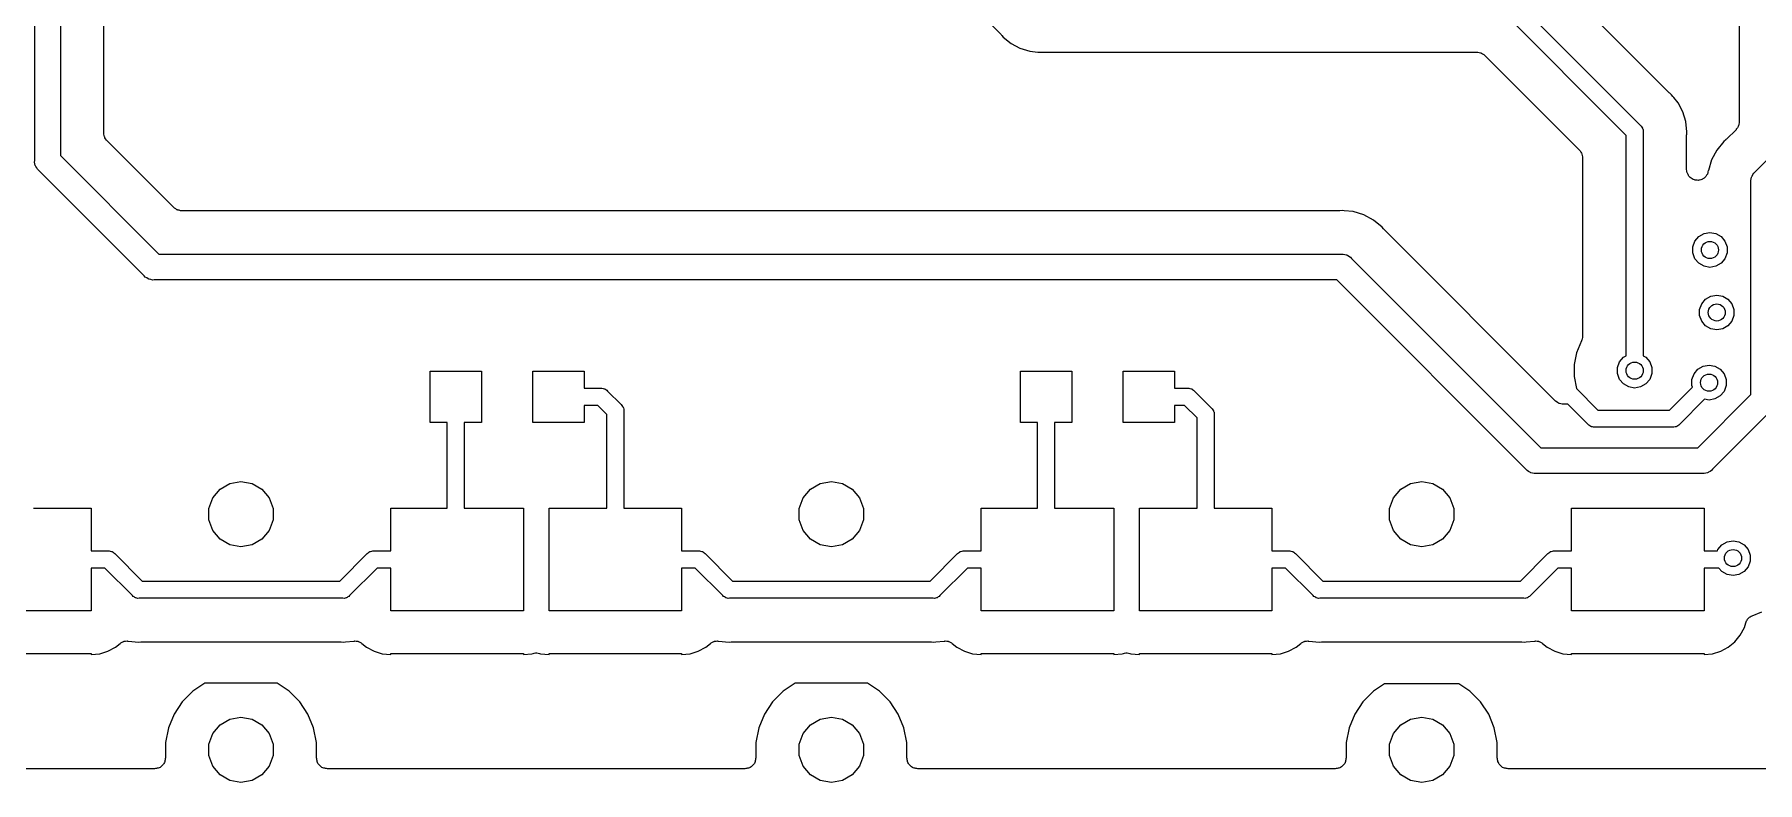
# Model space of a CAD drawing. Extents: x 552.7 to 632.3, y 410.9 to 459.8.
# Drawn here: x 580.66 to 600.8, y 410.86 to 419.6 of the extents above; entities that cross this region are included whole.
import ezdxf

# ---------------------------------------------------------------- set-up
doc = ezdxf.new("R2010")
doc.units = 0
doc.header["$MEASUREMENT"] = 0
doc.layers.add('BLACK', color=7, linetype='CONTINUOUS')

msp = doc.modelspace()

# ---------------------------------------------------------------- linework, layer by layer
at = {"layer": 'BLACK', "linetype": 'CONTINUOUS'}
for p, q in [((580.66, 418.127), (580.66, 424.613)), ((580.96, 424.558), (580.96, 418.182)), ((581.468, 418.445), (581.468, 424.295)), ((599.764, 418.915), (598.275, 420.404)), ((597.894, 420.068), (599.428, 418.534)), ((591.662, 419.889), (591.955, 419.596)), ((599.26, 418.419), (597.779, 419.9)), ((600.582, 419.73), (600.582, 418.575)), ((591.955, 419.596), (591.958, 419.59)), ((591.958, 419.59), (591.963, 419.586)), ((591.963, 419.586), (591.978, 419.568)), ((591.978, 419.568), (592.071, 419.492)), ((592.071, 419.492), (592.176, 419.436)), ((592.176, 419.436), (592.291, 419.401)), ((592.291, 419.401), (592.386, 419.391)), ((592.386, 419.391), (592.386, 419.391)), ((592.386, 419.391), (592.386, 419.391)), ((592.386, 419.391), (592.41, 419.389)), ((592.41, 419.389), (592.434, 419.391)), ((592.434, 419.391), (592.44, 419.391)), ((592.44, 419.391), (592.446, 419.392)), ((592.446, 419.392), (597.516, 419.392)), ((597.516, 419.392), (597.521, 419.391)), ((597.521, 419.391), (597.527, 419.392)), ((597.527, 419.392), (597.543, 419.387)), ((597.543, 419.387), (597.559, 419.384)), ((597.559, 419.384), (597.564, 419.382)), ((597.564, 419.382), (597.569, 419.38)), ((597.569, 419.38), (597.583, 419.371)), ((597.583, 419.371), (597.597, 419.362)), ((597.597, 419.362), (597.601, 419.358)), ((597.601, 419.358), (597.605, 419.355)), ((597.605, 419.355), (598.715, 418.245)), ((599.77, 418.912), (599.764, 418.915)), ((599.774, 418.907), (599.77, 418.912)), ((599.792, 418.892), (599.774, 418.907)), ((599.807, 418.874), (599.792, 418.892)), ((599.818, 418.86), (599.807, 418.874)), ((599.807, 418.874), (599.807, 418.874)), ((599.807, 418.874), (599.807, 418.874)), ((599.868, 418.799), (599.818, 418.86)), ((599.924, 418.694), (599.868, 418.799)), ((599.428, 418.534), (599.438, 418.525)), ((599.438, 418.525), (599.444, 418.514)), ((599.444, 418.514), (599.452, 418.503)), ((599.452, 418.503), (599.453, 418.499)), ((599.453, 418.499), (599.455, 418.495)), ((599.959, 418.581), (599.924, 418.694)), ((599.959, 418.579), (599.959, 418.581)), ((599.959, 418.581), (599.959, 418.581)), ((599.971, 418.46), (599.959, 418.579)), ((600.561, 418.508), (600.552, 418.494)), ((600.57, 418.521), (600.561, 418.508)), ((600.572, 418.527), (600.57, 418.521)), ((600.574, 418.532), (600.572, 418.527)), ((600.577, 418.548), (600.574, 418.532)), ((600.582, 418.564), (600.577, 418.548)), ((600.582, 418.575), (600.581, 418.57)), ((600.581, 418.57), (600.582, 418.564)), ((581.469, 418.44), (581.468, 418.445)), ((581.468, 418.434), (581.469, 418.44)), ((581.473, 418.418), (581.468, 418.434)), ((581.476, 418.402), (581.473, 418.418)), ((581.478, 418.397), (581.476, 418.402)), ((581.48, 418.391), (581.478, 418.397)), ((581.489, 418.378), (581.48, 418.391)), ((581.498, 418.364), (581.489, 418.378)), ((581.502, 418.36), (581.498, 418.364)), ((581.505, 418.355), (581.502, 418.36)), ((582.285, 417.575), (581.505, 418.355)), ((599.26, 415.843), (599.26, 418.419)), ((599.455, 418.495), (599.458, 418.482)), ((599.458, 418.482), (599.461, 418.469)), ((599.461, 418.469), (599.46, 418.456)), ((599.46, 418.456), (599.46, 415.843)), ((599.968, 418.424), (599.969, 418.43)), ((599.968, 418.02), (599.968, 418.424)), ((599.969, 418.436), (599.971, 418.46)), ((599.969, 418.43), (599.969, 418.436)), ((600.402, 418.348), (600.32, 418.247)), ((600.423, 418.364), (600.402, 418.348)), ((600.427, 418.369), (600.423, 418.364)), ((600.432, 418.373), (600.427, 418.369)), ((600.545, 418.485), (600.432, 418.373)), ((600.548, 418.49), (600.545, 418.485)), ((600.552, 418.494), (600.548, 418.49)), ((600.769, 417.991), (601.09, 418.312)), ((580.658, 418.107), (580.66, 418.127)), ((580.663, 418.088), (580.658, 418.107)), ((580.96, 418.182), (582.112, 417.03)), ((598.715, 418.245), (598.718, 418.241)), ((598.718, 418.241), (598.722, 418.237)), ((598.722, 418.237), (598.731, 418.223)), ((598.731, 418.223), (598.74, 418.209)), ((598.74, 418.209), (598.742, 418.204)), ((598.742, 418.204), (598.744, 418.199)), ((598.744, 418.199), (598.747, 418.183)), ((598.747, 418.183), (598.752, 418.167)), ((598.752, 418.167), (598.751, 418.161)), ((598.751, 418.161), (598.752, 418.156)), ((598.752, 418.156), (598.752, 416.073)), ((600.259, 418.133), (600.222, 418.009)), ((600.32, 418.247), (600.259, 418.133)), ((580.667, 418.068), (580.663, 418.088)), ((580.67, 418.062), (580.667, 418.068)), ((580.672, 418.056), (580.67, 418.062)), ((580.683, 418.039), (580.672, 418.056)), ((580.693, 418.022), (580.683, 418.039)), ((580.709, 418.009), (580.693, 418.022)), ((581.939, 416.779), (580.709, 418.009)), ((599.971, 418.004), (599.968, 418.02)), ((599.972, 417.989), (599.971, 418.004)), ((599.975, 417.983), (599.972, 417.989)), ((599.976, 417.977), (599.975, 417.983)), ((599.984, 417.963), (599.976, 417.977)), ((599.99, 417.948), (599.984, 417.963)), ((599.995, 417.944), (599.99, 417.948)), ((599.998, 417.938), (599.995, 417.944)), ((600.01, 417.928), (599.998, 417.938)), ((600.021, 417.917), (600.01, 417.928)), ((600.027, 417.914), (600.021, 417.917)), ((600.031, 417.91), (600.027, 417.914)), ((600.046, 417.905), (600.031, 417.91)), ((600.061, 417.898), (600.046, 417.905)), ((600.067, 417.897), (600.061, 417.898)), ((600.073, 417.895), (600.067, 417.897)), ((600.089, 417.895), (600.073, 417.895)), ((600.105, 417.893), (600.089, 417.895)), ((600.111, 417.895), (600.105, 417.893)), ((600.117, 417.895), (600.111, 417.895)), ((600.132, 417.9), (600.117, 417.895)), ((600.147, 417.904), (600.132, 417.9)), ((600.153, 417.908), (600.147, 417.904)), ((600.159, 417.91), (600.153, 417.908)), ((600.171, 417.92), (600.159, 417.91)), ((600.184, 417.929), (600.171, 417.92)), ((600.187, 417.934), (600.184, 417.929)), ((600.192, 417.938), (600.187, 417.934)), ((600.2, 417.952), (600.192, 417.938)), ((600.21, 417.965), (600.2, 417.952)), ((600.211, 417.971), (600.21, 417.965)), ((600.214, 417.977), (600.211, 417.971)), ((600.217, 417.992), (600.214, 417.977)), ((600.221, 418.008), (600.217, 417.992)), ((600.222, 418.009), (600.221, 418.008)), ((600.718, 417.893), (600.723, 417.912)), ((600.723, 417.912), (600.727, 417.932)), ((600.727, 417.932), (600.73, 417.938)), ((600.73, 417.938), (600.732, 417.944)), ((600.732, 417.944), (600.743, 417.961)), ((600.743, 417.961), (600.753, 417.978)), ((600.753, 417.978), (600.769, 417.991)), ((600.72, 417.873), (600.718, 417.893)), ((600.72, 415.392), (600.72, 417.873)), ((582.29, 417.572), (582.285, 417.575)), ((582.294, 417.568), (582.29, 417.572)), ((582.308, 417.559), (582.294, 417.568)), ((582.321, 417.55), (582.308, 417.559)), ((582.327, 417.548), (582.321, 417.55)), ((582.332, 417.546), (582.327, 417.548)), ((582.348, 417.543), (582.332, 417.546)), ((582.364, 417.538), (582.348, 417.543)), ((582.37, 417.539), (582.364, 417.538)), ((582.375, 417.538), (582.37, 417.539)), ((595.901, 417.538), (582.375, 417.538)), ((595.908, 417.539), (595.901, 417.538)), ((595.914, 417.539), (595.908, 417.539)), ((595.94, 417.541), (595.914, 417.539)), ((595.966, 417.539), (595.94, 417.541)), ((596.069, 417.528), (595.966, 417.539)), ((595.966, 417.539), (595.966, 417.539)), ((596.193, 417.491), (596.069, 417.528)), ((596.307, 417.43), (596.193, 417.491)), ((596.408, 417.348), (596.307, 417.43)), ((596.424, 417.327), (596.408, 417.348)), ((596.429, 417.323), (596.424, 417.327)), ((596.433, 417.318), (596.429, 417.323)), ((598.435, 415.315), (596.433, 417.318)), ((600.04, 417.115), (600.064, 417.182)), ((600.04, 417.045), (600.04, 417.115)), ((600.064, 417.182), (600.109, 417.236)), ((600.109, 417.236), (600.171, 417.271)), ((600.171, 417.271), (600.24, 417.283)), ((600.24, 417.283), (600.309, 417.271)), ((600.309, 417.271), (600.371, 417.236)), ((600.371, 417.236), (600.416, 417.182)), ((600.416, 417.182), (600.44, 417.115)), ((600.44, 417.115), (600.44, 417.045)), ((582.112, 417.03), (595.933, 417.03)), ((595.933, 417.03), (595.953, 417.032)), ((595.953, 417.032), (595.972, 417.027)), ((595.972, 417.027), (595.992, 417.023)), ((595.992, 417.023), (595.998, 417.02)), ((595.998, 417.02), (596.004, 417.018)), ((596.004, 417.018), (596.021, 417.007)), ((596.021, 417.007), (596.038, 416.997)), ((596.038, 416.997), (596.051, 416.981)), ((596.051, 416.981), (598.262, 414.77)), ((600.064, 416.978), (600.04, 417.045)), ((600.109, 416.924), (600.064, 416.978)), ((600.171, 416.889), (600.109, 416.924)), ((600.24, 416.877), (600.171, 416.889)), ((600.309, 416.889), (600.24, 416.877)), ((600.371, 416.924), (600.309, 416.889)), ((600.416, 416.978), (600.371, 416.924)), ((600.44, 417.045), (600.416, 416.978)), ((581.952, 416.763), (581.939, 416.779)), ((581.969, 416.753), (581.952, 416.763)), ((581.986, 416.742), (581.969, 416.753)), ((581.992, 416.74), (581.986, 416.742)), ((581.998, 416.737), (581.992, 416.74)), ((582.018, 416.733), (581.998, 416.737)), ((582.037, 416.728), (582.018, 416.733)), ((582.057, 416.73), (582.037, 416.728)), ((595.878, 416.73), (582.057, 416.73)), ((598.089, 414.519), (595.878, 416.73)), ((600.144, 416.452), (600.189, 416.506)), ((600.189, 416.506), (600.251, 416.541)), ((600.251, 416.541), (600.32, 416.553)), ((600.32, 416.553), (600.389, 416.541)), ((600.389, 416.541), (600.451, 416.506)), ((600.451, 416.506), (600.496, 416.452)), ((600.12, 416.385), (600.144, 416.452)), ((600.12, 416.315), (600.12, 416.385)), ((600.144, 416.248), (600.12, 416.315)), ((600.496, 416.452), (600.52, 416.385)), ((600.52, 416.315), (600.496, 416.248)), ((600.52, 416.385), (600.52, 416.315)), ((600.189, 416.194), (600.144, 416.248)), ((600.251, 416.159), (600.189, 416.194)), ((600.32, 416.147), (600.251, 416.159)), ((600.389, 416.159), (600.32, 416.147)), ((600.451, 416.194), (600.389, 416.159)), ((600.496, 416.248), (600.451, 416.194)), ((598.737, 416.017), (598.679, 415.877)), ((598.738, 416.018), (598.737, 416.017)), ((598.744, 416.03), (598.738, 416.018)), ((598.746, 416.036), (598.744, 416.03)), ((598.748, 416.043), (598.746, 416.036)), ((598.749, 416.058), (598.748, 416.043)), ((598.752, 416.073), (598.749, 416.058)), ((598.679, 415.877), (598.652, 415.74)), ((598.652, 415.74), (598.652, 415.6)), ((599.16, 415.705), (599.184, 415.772)), ((599.16, 415.635), (599.16, 415.705)), ((599.184, 415.772), (599.229, 415.826)), ((599.229, 415.826), (599.26, 415.843)), ((599.46, 415.843), (599.491, 415.826)), ((599.491, 415.826), (599.536, 415.772)), ((599.536, 415.772), (599.56, 415.705)), ((599.56, 415.705), (599.56, 415.635)), ((600.054, 415.632), (600.099, 415.686)), ((600.099, 415.686), (600.161, 415.721)), ((600.161, 415.721), (600.23, 415.733)), ((600.23, 415.733), (600.299, 415.721)), ((600.299, 415.721), (600.361, 415.686)), ((600.361, 415.686), (600.406, 415.632)), ((585.281, 415.064), (585.281, 415.664)), ((585.281, 415.664), (585.881, 415.664)), ((585.881, 415.664), (585.881, 415.064)), ((586.481, 415.064), (586.481, 415.664)), ((586.481, 415.664), (587.081, 415.664)), ((587.081, 415.664), (587.081, 415.464)), ((592.181, 415.064), (592.181, 415.664)), ((592.181, 415.664), (592.781, 415.664)), ((592.781, 415.664), (592.781, 415.064)), ((593.381, 415.064), (593.381, 415.664)), ((593.381, 415.664), (593.981, 415.664)), ((593.981, 415.664), (593.981, 415.464)), ((598.652, 415.6), (598.679, 415.463)), ((599.184, 415.568), (599.16, 415.635)), ((599.229, 415.514), (599.184, 415.568)), ((599.291, 415.479), (599.229, 415.514)), ((599.36, 415.467), (599.291, 415.479)), ((599.429, 415.479), (599.36, 415.467)), ((599.491, 415.514), (599.429, 415.479)), ((599.536, 415.568), (599.491, 415.514)), ((599.56, 415.635), (599.536, 415.568)), ((599.769, 415.21), (600.036, 415.478)), ((600.03, 415.565), (600.054, 415.632)), ((600.03, 415.495), (600.03, 415.565)), ((600.036, 415.478), (600.03, 415.495)), ((600.406, 415.632), (600.43, 415.565)), ((600.43, 415.495), (600.406, 415.428)), ((600.43, 415.565), (600.43, 415.495)), ((587.081, 415.464), (587.277, 415.464)), ((587.277, 415.464), (587.29, 415.465)), ((587.29, 415.465), (587.303, 415.462)), ((587.303, 415.462), (587.316, 415.459)), ((587.316, 415.459), (587.32, 415.457)), ((587.32, 415.457), (587.324, 415.456)), ((587.324, 415.456), (587.335, 415.448)), ((587.335, 415.448), (587.346, 415.442)), ((587.346, 415.442), (587.355, 415.432)), ((587.355, 415.432), (587.514, 415.273)), ((593.981, 415.464), (594.136, 415.464)), ((594.136, 415.464), (594.149, 415.465)), ((594.149, 415.465), (594.162, 415.462)), ((594.162, 415.462), (594.175, 415.459)), ((594.175, 415.459), (594.179, 415.457)), ((594.179, 415.457), (594.183, 415.456)), ((594.183, 415.456), (594.194, 415.448)), ((594.194, 415.448), (594.205, 415.442)), ((594.205, 415.442), (594.214, 415.432)), ((594.214, 415.432), (594.414, 415.232)), ((598.44, 415.312), (598.435, 415.315)), ((598.444, 415.308), (598.44, 415.312)), ((598.458, 415.299), (598.444, 415.308)), ((598.471, 415.29), (598.458, 415.299)), ((598.477, 415.288), (598.471, 415.29)), ((598.482, 415.286), (598.477, 415.288)), ((598.498, 415.283), (598.482, 415.286)), ((598.514, 415.278), (598.498, 415.283)), ((598.52, 415.279), (598.514, 415.278)), ((598.525, 415.278), (598.52, 415.279)), ((598.566, 415.278), (598.525, 415.278)), ((598.578, 415.28), (598.566, 415.278)), ((598.816, 415.042), (598.578, 415.28)), ((598.679, 415.463), (598.68, 415.461)), ((598.68, 415.461), (598.931, 415.21)), ((600.178, 415.336), (599.884, 415.042)), ((600.098, 414.77), (600.72, 415.392)), ((600.23, 415.327), (600.178, 415.336)), ((600.299, 415.339), (600.23, 415.327)), ((600.361, 415.374), (600.299, 415.339)), ((600.406, 415.428), (600.361, 415.374)), ((587.24, 415.264), (587.081, 415.264)), ((587.081, 415.264), (587.081, 415.064)), ((587.346, 415.158), (587.24, 415.264)), ((587.346, 414.064), (587.346, 415.158)), ((587.514, 415.273), (587.524, 415.264)), ((587.524, 415.264), (587.53, 415.253)), ((587.53, 415.253), (587.538, 415.242)), ((587.538, 415.242), (587.539, 415.238)), ((587.539, 415.238), (587.541, 415.234)), ((587.541, 415.234), (587.544, 415.221)), ((587.544, 415.221), (587.547, 415.208)), ((587.547, 415.208), (587.546, 415.195)), ((587.546, 415.195), (587.546, 414.064)), ((594.099, 415.264), (593.981, 415.264)), ((593.981, 415.264), (593.981, 415.064)), ((594.246, 415.117), (594.099, 415.264)), ((594.246, 414.064), (594.246, 415.117)), ((594.414, 415.232), (594.424, 415.223)), ((594.424, 415.223), (594.43, 415.212)), ((594.43, 415.212), (594.438, 415.201)), ((594.438, 415.201), (594.439, 415.197)), ((594.439, 415.197), (594.441, 415.193)), ((594.441, 415.193), (594.444, 415.18)), ((594.444, 415.18), (594.447, 415.167)), ((594.447, 415.167), (594.446, 415.154)), ((594.446, 415.154), (594.446, 414.064)), ((598.931, 415.21), (599.769, 415.21)), ((600.971, 415.219), (600.271, 414.519)), ((585.481, 415.064), (585.281, 415.064)), ((585.481, 414.064), (585.481, 415.064)), ((585.881, 415.064), (585.681, 415.064)), ((585.681, 415.064), (585.681, 414.064)), ((587.081, 415.064), (586.481, 415.064)), ((592.381, 415.064), (592.181, 415.064)), ((592.381, 414.064), (592.381, 415.064)), ((592.781, 415.064), (592.581, 415.064)), ((592.581, 415.064), (592.581, 414.064)), ((593.981, 415.064), (593.381, 415.064)), ((598.825, 415.032), (598.816, 415.042)), ((598.836, 415.026), (598.825, 415.032)), ((598.847, 415.018), (598.836, 415.026)), ((598.851, 415.017), (598.847, 415.018)), ((598.855, 415.015), (598.851, 415.017)), ((598.868, 415.012), (598.855, 415.015)), ((598.881, 415.009), (598.868, 415.012)), ((598.894, 415.01), (598.881, 415.009)), ((599.806, 415.01), (598.894, 415.01)), ((599.819, 415.009), (599.806, 415.01)), ((599.832, 415.012), (599.819, 415.009)), ((599.845, 415.015), (599.832, 415.012)), ((599.849, 415.017), (599.845, 415.015)), ((599.853, 415.018), (599.849, 415.017)), ((599.864, 415.026), (599.853, 415.018)), ((599.875, 415.032), (599.864, 415.026)), ((599.884, 415.042), (599.875, 415.032)), ((598.262, 414.77), (600.098, 414.77)), ((598.102, 414.503), (598.089, 414.519)), ((598.119, 414.493), (598.102, 414.503)), ((598.136, 414.482), (598.119, 414.493)), ((598.142, 414.48), (598.136, 414.482)), ((598.148, 414.477), (598.142, 414.48)), ((598.167, 414.473), (598.148, 414.477)), ((598.187, 414.468), (598.167, 414.473)), ((600.192, 414.473), (600.173, 414.468)), ((600.212, 414.477), (600.192, 414.473)), ((600.218, 414.48), (600.212, 414.477)), ((600.224, 414.482), (600.218, 414.48)), ((600.241, 414.493), (600.224, 414.482)), ((600.258, 414.503), (600.241, 414.493)), ((600.271, 414.519), (600.258, 414.503)), ((582.741, 414.183), (582.826, 414.285)), ((582.826, 414.285), (582.941, 414.351)), ((582.941, 414.351), (583.071, 414.374)), ((583.071, 414.374), (583.201, 414.351)), ((583.201, 414.351), (583.316, 414.285)), ((583.316, 414.285), (583.401, 414.183)), ((589.641, 414.183), (589.726, 414.285)), ((589.726, 414.285), (589.841, 414.351)), ((589.841, 414.351), (589.971, 414.374)), ((589.971, 414.374), (590.101, 414.351)), ((590.101, 414.351), (590.216, 414.285)), ((590.216, 414.285), (590.301, 414.183)), ((596.541, 414.183), (596.626, 414.285)), ((596.626, 414.285), (596.741, 414.351)), ((596.741, 414.351), (596.871, 414.374)), ((596.871, 414.374), (597.001, 414.351)), ((597.001, 414.351), (597.116, 414.285)), ((597.116, 414.285), (597.201, 414.183)), ((598.207, 414.47), (598.187, 414.468)), ((600.153, 414.47), (598.207, 414.47)), ((600.173, 414.468), (600.153, 414.47)), ((582.696, 414.059), (582.741, 414.183)), ((583.401, 414.183), (583.446, 414.059)), ((589.596, 414.059), (589.641, 414.183)), ((590.301, 414.183), (590.346, 414.059)), ((596.496, 414.059), (596.541, 414.183)), ((597.201, 414.183), (597.246, 414.059)), ((580.646, 414.064), (581.321, 414.064)), ((581.321, 414.064), (581.321, 413.564)), ((582.696, 413.927), (582.696, 414.059)), ((582.741, 413.803), (582.696, 413.927)), ((583.446, 413.927), (583.401, 413.803)), ((583.446, 414.059), (583.446, 413.927)), ((584.821, 413.564), (584.821, 414.064)), ((584.821, 414.064), (585.481, 414.064)), ((585.681, 414.064), (586.371, 414.064)), ((586.371, 414.064), (586.371, 412.864)), ((586.671, 412.864), (586.671, 414.064)), ((586.671, 414.064), (587.346, 414.064)), ((587.546, 414.064), (588.221, 414.064)), ((588.221, 414.064), (588.221, 413.564)), ((589.596, 413.927), (589.596, 414.059)), ((589.641, 413.803), (589.596, 413.927)), ((590.346, 413.927), (590.301, 413.803)), ((590.346, 414.059), (590.346, 413.927)), ((591.721, 413.564), (591.721, 414.064)), ((591.721, 414.064), (592.381, 414.064)), ((592.581, 414.064), (593.271, 414.064)), ((593.271, 414.064), (593.271, 412.864)), ((593.571, 412.864), (593.571, 414.064)), ((593.571, 414.064), (594.246, 414.064)), ((594.446, 414.064), (595.121, 414.064)), ((595.121, 414.064), (595.121, 413.564)), ((596.496, 413.927), (596.496, 414.059)), ((596.541, 413.803), (596.496, 413.927)), ((597.246, 413.927), (597.201, 413.803)), ((597.246, 414.059), (597.246, 413.927)), ((598.621, 413.564), (598.621, 414.064)), ((598.621, 414.064), (600.171, 414.064)), ((600.171, 414.064), (600.171, 413.564)), ((582.826, 413.701), (582.741, 413.803)), ((582.941, 413.635), (582.826, 413.701)), ((583.316, 413.701), (583.201, 413.635)), ((583.401, 413.803), (583.316, 413.701)), ((589.726, 413.701), (589.641, 413.803)), ((589.841, 413.635), (589.726, 413.701)), ((590.216, 413.701), (590.101, 413.635)), ((590.301, 413.803), (590.216, 413.701)), ((596.626, 413.701), (596.541, 413.803)), ((596.741, 413.635), (596.626, 413.701)), ((597.116, 413.701), (597.001, 413.635)), ((597.201, 413.803), (597.116, 413.701)), ((600.379, 413.636), (600.441, 413.671)), ((600.441, 413.671), (600.51, 413.683)), ((600.51, 413.683), (600.579, 413.671)), ((600.579, 413.671), (600.641, 413.636)), ((581.321, 413.564), (581.517, 413.564)), ((581.517, 413.564), (581.53, 413.565)), ((581.53, 413.565), (581.543, 413.562)), ((581.543, 413.562), (581.556, 413.559)), ((581.556, 413.559), (581.56, 413.557)), ((581.56, 413.557), (581.564, 413.556)), ((581.564, 413.556), (581.575, 413.548)), ((581.575, 413.548), (581.586, 413.542)), ((581.586, 413.542), (581.595, 413.532)), ((581.595, 413.532), (581.916, 413.21)), ((583.071, 413.612), (582.941, 413.635)), ((583.201, 413.635), (583.071, 413.612)), ((584.226, 413.21), (584.547, 413.532)), ((584.547, 413.532), (584.556, 413.542)), ((584.556, 413.542), (584.567, 413.548)), ((584.567, 413.548), (584.578, 413.556)), ((584.578, 413.556), (584.582, 413.557)), ((584.582, 413.557), (584.586, 413.559)), ((584.586, 413.559), (584.599, 413.562)), ((584.599, 413.562), (584.612, 413.565)), ((584.612, 413.565), (584.625, 413.564)), ((584.625, 413.564), (584.821, 413.564)), ((588.221, 413.564), (588.417, 413.564)), ((588.417, 413.564), (588.43, 413.565)), ((588.43, 413.565), (588.443, 413.562)), ((588.443, 413.562), (588.456, 413.559)), ((588.456, 413.559), (588.46, 413.557)), ((588.46, 413.557), (588.464, 413.556)), ((588.464, 413.556), (588.475, 413.548)), ((588.475, 413.548), (588.486, 413.542)), ((588.486, 413.542), (588.495, 413.532)), ((588.495, 413.532), (588.816, 413.21)), ((589.971, 413.612), (589.841, 413.635)), ((590.101, 413.635), (589.971, 413.612)), ((591.126, 413.21), (591.447, 413.532)), ((591.447, 413.532), (591.456, 413.542)), ((591.456, 413.542), (591.467, 413.548)), ((591.467, 413.548), (591.478, 413.556)), ((591.478, 413.556), (591.482, 413.557)), ((591.482, 413.557), (591.486, 413.559)), ((591.486, 413.559), (591.499, 413.562)), ((591.499, 413.562), (591.512, 413.565)), ((591.512, 413.565), (591.525, 413.564)), ((591.525, 413.564), (591.721, 413.564)), ((595.121, 413.564), (595.317, 413.564)), ((595.317, 413.564), (595.33, 413.565)), ((595.33, 413.565), (595.343, 413.562)), ((595.343, 413.562), (595.356, 413.559)), ((595.356, 413.559), (595.36, 413.557)), ((595.36, 413.557), (595.364, 413.556)), ((595.364, 413.556), (595.375, 413.548)), ((595.375, 413.548), (595.386, 413.542)), ((595.386, 413.542), (595.395, 413.532)), ((595.395, 413.532), (595.716, 413.21)), ((596.871, 413.612), (596.741, 413.635)), ((597.001, 413.635), (596.871, 413.612)), ((598.026, 413.21), (598.347, 413.532)), ((598.347, 413.532), (598.356, 413.542)), ((598.356, 413.542), (598.367, 413.548)), ((598.367, 413.548), (598.378, 413.556)), ((598.378, 413.556), (598.382, 413.557)), ((598.382, 413.557), (598.386, 413.559)), ((598.386, 413.559), (598.399, 413.562)), ((598.399, 413.562), (598.412, 413.565)), ((598.412, 413.565), (598.425, 413.564)), ((598.425, 413.564), (598.621, 413.564)), ((600.171, 413.564), (600.328, 413.564)), ((600.328, 413.564), (600.334, 413.582)), ((600.334, 413.582), (600.379, 413.636)), ((600.641, 413.636), (600.686, 413.582)), ((600.686, 413.582), (600.71, 413.515)), ((600.71, 413.515), (600.71, 413.445)), ((581.48, 413.364), (581.321, 413.364)), ((581.321, 413.364), (581.321, 412.864)), ((581.801, 413.042), (581.48, 413.364)), ((584.662, 413.364), (584.341, 413.042)), ((584.821, 413.364), (584.662, 413.364)), ((584.821, 412.864), (584.821, 413.364)), ((588.38, 413.364), (588.221, 413.364)), ((588.221, 413.364), (588.221, 412.864)), ((588.701, 413.042), (588.38, 413.364)), ((591.562, 413.364), (591.241, 413.042)), ((591.721, 413.364), (591.562, 413.364)), ((591.721, 412.864), (591.721, 413.364)), ((595.28, 413.364), (595.121, 413.364)), ((595.121, 413.364), (595.121, 412.864)), ((595.601, 413.042), (595.28, 413.364)), ((598.462, 413.364), (598.141, 413.042)), ((598.621, 413.364), (598.462, 413.364)), ((598.621, 412.864), (598.621, 413.364)), ((600.346, 413.364), (600.171, 413.364)), ((600.171, 413.364), (600.171, 412.864)), ((600.379, 413.324), (600.346, 413.364)), ((600.441, 413.289), (600.379, 413.324)), ((600.51, 413.277), (600.441, 413.289)), ((600.579, 413.289), (600.51, 413.277)), ((600.641, 413.324), (600.579, 413.289)), ((600.686, 413.378), (600.641, 413.324)), ((600.71, 413.445), (600.686, 413.378)), ((581.916, 413.21), (584.226, 413.21)), ((588.816, 413.21), (591.126, 413.21)), ((595.716, 413.21), (598.026, 413.21)), ((581.321, 412.864), (579.771, 412.864)), ((581.81, 413.032), (581.801, 413.042)), ((581.821, 413.026), (581.81, 413.032)), ((581.832, 413.018), (581.821, 413.026)), ((581.836, 413.017), (581.832, 413.018)), ((581.84, 413.015), (581.836, 413.017)), ((581.853, 413.012), (581.84, 413.015)), ((581.866, 413.009), (581.853, 413.012)), ((581.879, 413.01), (581.866, 413.009)), ((584.263, 413.01), (581.879, 413.01)), ((584.276, 413.009), (584.263, 413.01)), ((584.289, 413.012), (584.276, 413.009)), ((584.302, 413.015), (584.289, 413.012)), ((584.306, 413.017), (584.302, 413.015)), ((584.31, 413.018), (584.306, 413.017)), ((584.321, 413.026), (584.31, 413.018)), ((584.332, 413.032), (584.321, 413.026)), ((584.341, 413.042), (584.332, 413.032)), ((586.371, 412.864), (584.821, 412.864)), ((588.221, 412.864), (586.671, 412.864)), ((588.71, 413.032), (588.701, 413.042)), ((588.721, 413.026), (588.71, 413.032)), ((588.732, 413.018), (588.721, 413.026)), ((588.736, 413.017), (588.732, 413.018)), ((588.74, 413.015), (588.736, 413.017)), ((588.753, 413.012), (588.74, 413.015)), ((588.766, 413.009), (588.753, 413.012)), ((588.779, 413.01), (588.766, 413.009)), ((591.163, 413.01), (588.779, 413.01)), ((591.176, 413.009), (591.163, 413.01)), ((591.189, 413.012), (591.176, 413.009)), ((591.202, 413.015), (591.189, 413.012)), ((591.206, 413.017), (591.202, 413.015)), ((591.21, 413.018), (591.206, 413.017)), ((591.221, 413.026), (591.21, 413.018)), ((591.232, 413.032), (591.221, 413.026)), ((591.241, 413.042), (591.232, 413.032)), ((593.271, 412.864), (591.721, 412.864)), ((595.121, 412.864), (593.571, 412.864)), ((595.61, 413.032), (595.601, 413.042)), ((595.621, 413.026), (595.61, 413.032)), ((595.632, 413.018), (595.621, 413.026)), ((595.636, 413.017), (595.632, 413.018)), ((595.64, 413.015), (595.636, 413.017)), ((595.653, 413.012), (595.64, 413.015)), ((595.666, 413.009), (595.653, 413.012)), ((595.679, 413.01), (595.666, 413.009)), ((598.063, 413.01), (595.679, 413.01)), ((598.076, 413.009), (598.063, 413.01)), ((598.089, 413.012), (598.076, 413.009)), ((598.102, 413.015), (598.089, 413.012)), ((598.106, 413.017), (598.102, 413.015)), ((598.11, 413.018), (598.106, 413.017)), ((598.121, 413.026), (598.11, 413.018)), ((598.132, 413.032), (598.121, 413.026)), ((598.141, 413.042), (598.132, 413.032)), ((600.171, 412.864), (598.621, 412.864)), ((600.595, 412.58), (600.643, 412.669)), ((600.643, 412.669), (600.66, 412.725)), ((600.66, 412.725), (600.665, 412.736)), ((600.665, 412.736), (600.669, 412.747)), ((600.669, 412.747), (600.675, 412.756)), ((600.675, 412.756), (600.68, 412.765)), ((600.68, 412.765), (600.688, 412.773)), ((600.688, 412.773), (600.696, 412.782)), ((600.696, 412.782), (600.704, 412.788)), ((600.704, 412.788), (600.712, 412.795)), ((600.712, 412.795), (600.723, 412.8)), ((600.723, 412.8), (600.733, 412.806)), ((600.733, 412.806), (600.845, 412.853)), ((581.605, 412.44), (581.658, 412.483)), ((581.658, 412.483), (581.662, 412.486)), ((581.662, 412.486), (581.666, 412.49)), ((581.666, 412.49), (581.682, 412.497)), ((581.682, 412.497), (581.696, 412.505)), ((581.696, 412.505), (581.702, 412.506)), ((581.702, 412.506), (581.707, 412.508)), ((581.707, 412.508), (581.723, 412.509)), ((581.723, 412.509), (581.74, 412.512)), ((581.74, 412.512), (581.745, 412.511)), ((581.745, 412.511), (581.751, 412.511)), ((581.751, 412.511), (581.875, 412.499)), ((581.875, 412.499), (581.899, 412.501)), ((581.899, 412.501), (581.905, 412.501)), ((581.905, 412.501), (581.911, 412.502)), ((581.911, 412.502), (584.231, 412.502)), ((584.231, 412.502), (584.237, 412.501)), ((584.237, 412.501), (584.243, 412.501)), ((584.243, 412.501), (584.267, 412.499)), ((584.267, 412.499), (584.291, 412.501)), ((584.291, 412.501), (584.391, 412.511)), ((584.291, 412.501), (584.291, 412.501)), ((584.391, 412.511), (584.397, 412.511)), ((584.397, 412.511), (584.402, 412.512)), ((584.402, 412.512), (584.419, 412.509)), ((584.419, 412.509), (584.435, 412.508)), ((584.435, 412.508), (584.44, 412.506)), ((584.44, 412.506), (584.446, 412.505)), ((584.446, 412.505), (584.46, 412.497)), ((584.46, 412.497), (584.476, 412.49)), ((584.476, 412.49), (584.48, 412.486)), ((584.48, 412.486), (584.484, 412.483)), ((584.484, 412.483), (584.537, 412.44)), ((588.505, 412.44), (588.558, 412.483)), ((588.558, 412.483), (588.562, 412.486)), ((588.562, 412.486), (588.566, 412.49)), ((588.566, 412.49), (588.582, 412.497)), ((588.582, 412.497), (588.596, 412.505)), ((588.596, 412.505), (588.602, 412.506)), ((588.602, 412.506), (588.607, 412.508)), ((588.607, 412.508), (588.623, 412.509)), ((588.623, 412.509), (588.64, 412.512)), ((588.64, 412.512), (588.645, 412.511)), ((588.645, 412.511), (588.651, 412.511)), ((588.651, 412.511), (588.775, 412.499)), ((588.775, 412.499), (588.799, 412.501)), ((588.799, 412.501), (588.805, 412.501)), ((588.805, 412.501), (588.811, 412.502)), ((588.811, 412.502), (591.131, 412.502)), ((591.131, 412.502), (591.137, 412.501)), ((591.137, 412.501), (591.143, 412.501)), ((591.143, 412.501), (591.167, 412.499)), ((591.167, 412.499), (591.191, 412.501)), ((591.191, 412.501), (591.291, 412.511)), ((591.191, 412.501), (591.191, 412.501)), ((591.291, 412.511), (591.297, 412.511)), ((591.297, 412.511), (591.302, 412.512)), ((591.302, 412.512), (591.319, 412.509)), ((591.319, 412.509), (591.335, 412.508)), ((591.335, 412.508), (591.34, 412.506)), ((591.34, 412.506), (591.346, 412.505)), ((591.346, 412.505), (591.36, 412.497)), ((591.36, 412.497), (591.376, 412.49)), ((591.376, 412.49), (591.38, 412.486)), ((591.38, 412.486), (591.384, 412.483)), ((591.384, 412.483), (591.437, 412.44)), ((595.405, 412.44), (595.458, 412.483)), ((595.458, 412.483), (595.462, 412.486)), ((595.462, 412.486), (595.466, 412.49)), ((595.466, 412.49), (595.482, 412.497)), ((595.482, 412.497), (595.496, 412.505)), ((595.496, 412.505), (595.502, 412.506)), ((595.502, 412.506), (595.507, 412.508)), ((595.507, 412.508), (595.523, 412.509)), ((595.523, 412.509), (595.54, 412.512)), ((595.54, 412.512), (595.545, 412.511)), ((595.545, 412.511), (595.551, 412.511)), ((595.551, 412.511), (595.675, 412.499)), ((595.675, 412.499), (595.699, 412.501)), ((595.699, 412.501), (595.705, 412.501)), ((595.705, 412.501), (595.711, 412.502)), ((595.711, 412.502), (598.031, 412.502)), ((598.031, 412.502), (598.037, 412.501)), ((598.037, 412.501), (598.043, 412.501)), ((598.043, 412.501), (598.067, 412.499)), ((598.067, 412.499), (598.091, 412.501)), ((598.091, 412.501), (598.191, 412.511)), ((598.091, 412.501), (598.091, 412.501)), ((598.191, 412.511), (598.197, 412.511)), ((598.197, 412.511), (598.202, 412.512)), ((598.202, 412.512), (598.219, 412.509)), ((598.219, 412.509), (598.235, 412.508)), ((598.235, 412.508), (598.24, 412.506)), ((598.24, 412.506), (598.246, 412.505)), ((598.246, 412.505), (598.26, 412.497)), ((598.26, 412.497), (598.276, 412.49)), ((598.276, 412.49), (598.28, 412.486)), ((598.28, 412.486), (598.284, 412.483)), ((598.284, 412.483), (598.337, 412.44)), ((600.455, 412.44), (600.532, 412.503)), ((600.532, 412.503), (600.595, 412.58)), ((579.771, 412.364), (581.321, 412.364)), ((581.321, 412.364), (581.321, 412.354)), ((581.321, 412.354), (581.421, 412.363)), ((581.421, 412.363), (581.516, 412.392)), ((581.516, 412.392), (581.605, 412.44)), ((584.537, 412.44), (584.626, 412.392)), ((584.626, 412.392), (584.721, 412.363)), ((584.721, 412.363), (584.821, 412.354)), ((584.821, 412.354), (584.821, 412.364)), ((584.821, 412.364), (586.371, 412.364)), ((586.371, 412.364), (586.371, 412.354)), ((586.371, 412.354), (586.471, 412.363)), ((586.471, 412.363), (586.484, 412.367)), ((586.484, 412.367), (586.499, 412.369)), ((586.499, 412.369), (586.514, 412.373)), ((586.514, 412.373), (586.521, 412.372)), ((586.521, 412.372), (586.528, 412.373)), ((586.528, 412.373), (586.543, 412.369)), ((586.543, 412.369), (586.558, 412.367)), ((586.558, 412.367), (586.571, 412.363)), ((586.571, 412.363), (586.671, 412.354)), ((586.671, 412.354), (586.671, 412.364)), ((586.671, 412.364), (588.221, 412.364)), ((588.221, 412.364), (588.221, 412.354)), ((588.221, 412.354), (588.321, 412.363)), ((588.321, 412.363), (588.416, 412.392)), ((588.416, 412.392), (588.505, 412.44)), ((591.437, 412.44), (591.526, 412.392)), ((591.526, 412.392), (591.621, 412.363)), ((591.621, 412.363), (591.721, 412.354)), ((591.721, 412.354), (591.721, 412.364)), ((591.721, 412.364), (593.271, 412.364)), ((593.271, 412.364), (593.271, 412.354)), ((593.271, 412.354), (593.371, 412.363)), ((593.371, 412.363), (593.384, 412.367)), ((593.384, 412.367), (593.399, 412.369)), ((593.399, 412.369), (593.414, 412.373)), ((593.414, 412.373), (593.421, 412.372)), ((593.421, 412.372), (593.428, 412.373)), ((593.428, 412.373), (593.443, 412.369)), ((593.443, 412.369), (593.458, 412.367)), ((593.458, 412.367), (593.471, 412.363)), ((593.471, 412.363), (593.571, 412.354)), ((593.571, 412.354), (593.571, 412.364)), ((593.571, 412.364), (595.121, 412.364)), ((595.121, 412.364), (595.121, 412.354)), ((595.121, 412.354), (595.221, 412.363)), ((595.221, 412.363), (595.316, 412.392)), ((595.316, 412.392), (595.405, 412.44)), ((598.337, 412.44), (598.426, 412.392)), ((598.426, 412.392), (598.521, 412.363)), ((598.521, 412.363), (598.621, 412.354)), ((598.621, 412.354), (598.621, 412.364)), ((598.621, 412.364), (600.171, 412.364)), ((600.171, 412.364), (600.171, 412.354)), ((600.171, 412.354), (600.271, 412.363)), ((600.271, 412.363), (600.366, 412.392)), ((600.366, 412.392), (600.455, 412.44)), ((582.508, 411.925), (582.385, 411.802)), ((582.65, 412.02), (582.508, 411.925)), ((583.492, 412.02), (582.65, 412.02)), ((583.634, 411.925), (583.492, 412.02)), ((583.757, 411.802), (583.634, 411.925)), ((589.408, 411.925), (589.285, 411.802)), ((589.55, 412.02), (589.408, 411.925)), ((590.392, 412.02), (589.55, 412.02)), ((590.534, 411.925), (590.392, 412.02)), ((590.657, 411.802), (590.534, 411.925)), ((596.308, 411.925), (596.185, 411.802)), ((596.436, 412.01), (596.308, 411.925)), ((597.306, 412.01), (596.436, 412.01)), ((597.434, 411.925), (597.306, 412.01)), ((597.557, 411.802), (597.434, 411.925)), ((582.288, 411.657), (582.222, 411.497)), ((582.385, 411.802), (582.288, 411.657)), ((583.854, 411.657), (583.757, 411.802)), ((583.92, 411.497), (583.854, 411.657)), ((589.188, 411.657), (589.122, 411.497)), ((589.285, 411.802), (589.188, 411.657)), ((590.754, 411.657), (590.657, 411.802)), ((590.82, 411.497), (590.754, 411.657)), ((596.088, 411.657), (596.022, 411.497)), ((596.185, 411.802), (596.088, 411.657)), ((597.654, 411.657), (597.557, 411.802)), ((597.72, 411.497), (597.654, 411.657)), ((582.222, 411.497), (582.188, 411.326)), ((582.741, 411.429), (582.826, 411.531)), ((582.826, 411.531), (582.941, 411.597)), ((582.941, 411.597), (583.071, 411.62)), ((583.071, 411.62), (583.201, 411.597)), ((583.201, 411.597), (583.316, 411.531)), ((583.316, 411.531), (583.401, 411.429)), ((583.954, 411.326), (583.92, 411.497)), ((589.122, 411.497), (589.088, 411.326)), ((589.641, 411.429), (589.726, 411.531)), ((589.726, 411.531), (589.841, 411.597)), ((589.841, 411.597), (589.971, 411.62)), ((589.971, 411.62), (590.101, 411.597)), ((590.101, 411.597), (590.216, 411.531)), ((590.216, 411.531), (590.301, 411.429)), ((590.854, 411.326), (590.82, 411.497)), ((596.022, 411.497), (595.988, 411.326)), ((596.541, 411.429), (596.626, 411.531)), ((596.626, 411.531), (596.741, 411.597)), ((596.741, 411.597), (596.871, 411.62)), ((596.871, 411.62), (597.001, 411.597)), ((597.001, 411.597), (597.116, 411.531)), ((597.116, 411.531), (597.201, 411.429)), ((597.754, 411.326), (597.72, 411.497)), ((582.188, 411.326), (582.188, 411.145)), ((582.696, 411.305), (582.741, 411.429)), ((582.696, 411.173), (582.696, 411.305)), ((583.401, 411.429), (583.446, 411.305)), ((583.446, 411.305), (583.446, 411.173)), ((583.954, 411.145), (583.954, 411.326)), ((589.088, 411.326), (589.088, 411.145)), ((589.596, 411.305), (589.641, 411.429)), ((589.596, 411.173), (589.596, 411.305)), ((590.301, 411.429), (590.346, 411.305)), ((590.346, 411.305), (590.346, 411.173)), ((590.854, 411.145), (590.854, 411.326)), ((595.988, 411.326), (595.988, 411.145)), ((596.496, 411.305), (596.541, 411.429)), ((596.496, 411.173), (596.496, 411.305)), ((597.201, 411.429), (597.246, 411.305)), ((597.246, 411.305), (597.246, 411.173)), ((597.754, 411.145), (597.754, 411.326)), ((582.143, 411.048), (582.133, 411.042)), ((582.15, 411.056), (582.143, 411.048)), ((582.158, 411.063), (582.15, 411.056)), ((582.164, 411.073), (582.158, 411.063)), ((582.171, 411.082), (582.164, 411.073)), ((582.175, 411.092), (582.171, 411.082)), ((582.18, 411.102), (582.175, 411.092)), ((582.182, 411.113), (582.18, 411.102)), ((582.186, 411.123), (582.182, 411.113)), ((582.188, 411.145), (582.186, 411.134)), ((582.186, 411.134), (582.186, 411.123)), ((582.741, 411.049), (582.696, 411.173)), ((582.826, 410.947), (582.741, 411.049)), ((583.401, 411.049), (583.316, 410.947)), ((583.446, 411.173), (583.401, 411.049)), ((583.956, 411.134), (583.954, 411.145)), ((583.956, 411.123), (583.956, 411.134)), ((583.96, 411.113), (583.956, 411.123)), ((583.962, 411.102), (583.96, 411.113)), ((583.967, 411.092), (583.962, 411.102)), ((583.971, 411.082), (583.967, 411.092)), ((583.978, 411.073), (583.971, 411.082)), ((583.984, 411.063), (583.978, 411.073)), ((583.992, 411.056), (583.984, 411.063)), ((583.999, 411.048), (583.992, 411.056)), ((584.009, 411.042), (583.999, 411.048)), ((589.043, 411.048), (589.033, 411.042)), ((589.05, 411.056), (589.043, 411.048)), ((589.058, 411.063), (589.05, 411.056)), ((589.064, 411.073), (589.058, 411.063)), ((589.071, 411.082), (589.064, 411.073)), ((589.075, 411.092), (589.071, 411.082)), ((589.08, 411.102), (589.075, 411.092)), ((589.082, 411.113), (589.08, 411.102)), ((589.086, 411.123), (589.082, 411.113)), ((589.088, 411.145), (589.086, 411.134)), ((589.086, 411.134), (589.086, 411.123)), ((589.641, 411.049), (589.596, 411.173)), ((589.726, 410.947), (589.641, 411.049)), ((590.301, 411.049), (590.216, 410.947)), ((590.346, 411.173), (590.301, 411.049)), ((590.856, 411.134), (590.854, 411.145)), ((590.856, 411.123), (590.856, 411.134)), ((590.86, 411.113), (590.856, 411.123)), ((590.862, 411.102), (590.86, 411.113)), ((590.867, 411.092), (590.862, 411.102)), ((590.871, 411.082), (590.867, 411.092)), ((590.878, 411.073), (590.871, 411.082)), ((590.884, 411.063), (590.878, 411.073)), ((590.892, 411.056), (590.884, 411.063)), ((590.899, 411.048), (590.892, 411.056)), ((590.909, 411.042), (590.899, 411.048)), ((595.943, 411.048), (595.933, 411.042)), ((595.95, 411.056), (595.943, 411.048)), ((595.958, 411.063), (595.95, 411.056)), ((595.964, 411.073), (595.958, 411.063)), ((595.971, 411.082), (595.964, 411.073)), ((595.975, 411.092), (595.971, 411.082)), ((595.98, 411.102), (595.975, 411.092)), ((595.982, 411.113), (595.98, 411.102)), ((595.986, 411.123), (595.982, 411.113)), ((595.988, 411.145), (595.986, 411.134)), ((595.986, 411.134), (595.986, 411.123)), ((596.541, 411.049), (596.496, 411.173)), ((596.626, 410.947), (596.541, 411.049)), ((597.201, 411.049), (597.116, 410.947)), ((597.246, 411.173), (597.201, 411.049)), ((597.756, 411.134), (597.754, 411.145)), ((597.756, 411.123), (597.756, 411.134)), ((597.76, 411.113), (597.756, 411.123)), ((597.762, 411.102), (597.76, 411.113)), ((597.767, 411.092), (597.762, 411.102)), ((597.771, 411.082), (597.767, 411.092)), ((597.778, 411.073), (597.771, 411.082)), ((597.784, 411.063), (597.778, 411.073)), ((597.792, 411.056), (597.784, 411.063)), ((597.799, 411.048), (597.792, 411.056)), ((597.809, 411.042), (597.799, 411.048)), ((582.061, 411.018), (577.191, 411.018)), ((582.072, 411.02), (582.061, 411.018)), ((582.083, 411.02), (582.072, 411.02)), ((582.093, 411.024), (582.083, 411.02)), ((582.104, 411.026), (582.093, 411.024)), ((582.114, 411.031), (582.104, 411.026)), ((582.125, 411.035), (582.114, 411.031)), ((582.133, 411.042), (582.125, 411.035)), ((582.941, 410.881), (582.826, 410.947)), ((583.071, 410.858), (582.941, 410.881)), ((583.201, 410.881), (583.071, 410.858)), ((583.316, 410.947), (583.201, 410.881)), ((584.017, 411.035), (584.009, 411.042)), ((584.028, 411.031), (584.017, 411.035)), ((584.038, 411.026), (584.028, 411.031)), ((584.049, 411.024), (584.038, 411.026)), ((584.059, 411.02), (584.049, 411.024)), ((584.07, 411.02), (584.059, 411.02)), ((584.081, 411.018), (584.07, 411.02)), ((588.961, 411.018), (584.081, 411.018)), ((588.972, 411.02), (588.961, 411.018)), ((588.983, 411.02), (588.972, 411.02)), ((588.993, 411.024), (588.983, 411.02)), ((589.004, 411.026), (588.993, 411.024)), ((589.014, 411.031), (589.004, 411.026)), ((589.024, 411.035), (589.014, 411.031)), ((589.033, 411.042), (589.024, 411.035)), ((589.841, 410.881), (589.726, 410.947)), ((589.971, 410.858), (589.841, 410.881)), ((590.101, 410.881), (589.971, 410.858)), ((590.216, 410.947), (590.101, 410.881)), ((590.918, 411.035), (590.909, 411.042)), ((590.928, 411.031), (590.918, 411.035)), ((590.938, 411.026), (590.928, 411.031)), ((590.949, 411.024), (590.938, 411.026)), ((590.959, 411.02), (590.949, 411.024)), ((590.97, 411.02), (590.959, 411.02)), ((590.981, 411.018), (590.97, 411.02)), ((595.861, 411.018), (590.981, 411.018)), ((595.872, 411.02), (595.861, 411.018)), ((595.883, 411.02), (595.872, 411.02)), ((595.893, 411.024), (595.883, 411.02)), ((595.904, 411.026), (595.893, 411.024)), ((595.914, 411.031), (595.904, 411.026)), ((595.924, 411.035), (595.914, 411.031)), ((595.933, 411.042), (595.924, 411.035)), ((596.741, 410.881), (596.626, 410.947)), ((596.871, 410.858), (596.741, 410.881)), ((597.001, 410.881), (596.871, 410.858)), ((597.116, 410.947), (597.001, 410.881)), ((597.817, 411.035), (597.809, 411.042)), ((597.828, 411.031), (597.817, 411.035)), ((597.838, 411.026), (597.828, 411.031)), ((597.849, 411.024), (597.838, 411.026)), ((597.859, 411.02), (597.849, 411.024)), ((597.87, 411.02), (597.859, 411.02)), ((597.881, 411.018), (597.87, 411.02)), ((600.954, 411.018), (597.881, 411.018))]:
    msp.add_line(p, q, dxfattribs=at)
at = {"layer": 'BLACK'}
for centre in [(600.24, 417.08), (600.32, 416.35), (599.36, 415.67), (600.23, 415.53), (600.51, 413.48)]:
    msp.add_circle(centre, 0.1, dxfattribs=at)

doc.saveas('drawing.dxf')
